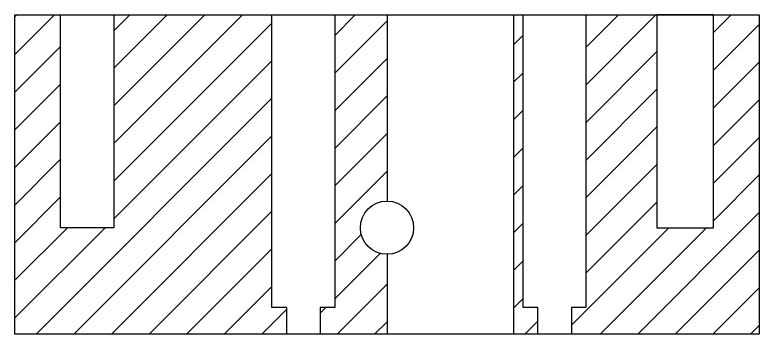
# Model space of a CAD drawing. Header units: inches. Extents: x -0.1 to 44.5, y -2.5 to 33.3.
# Drawn here: x 10.985 to 14.485, y 10.378 to 11.878 of the extents above; entities that cross this region are included whole.
import ezdxf

# ---------------------------------------------------------------- set-up
doc = ezdxf.new("R2010")
doc.units = ezdxf.units.IN
doc.header["$MEASUREMENT"] = 0
doc.layers.add('Material', color=140, linetype='Continuous')

msp = doc.modelspace()

# ---------------------------------------------------------------- hatches: boundary and pattern name
at = {"layer": 'Material'}
h = msp.add_hatch(dxfattribs=at)
h.set_pattern_fill('ANSI31', color=256)
h.paths.add_polyline_path([(12.7345636, 10.7531297, -0.414213562), (12.6095636, 10.8781297, -0.414213562), (12.7345636, 11.0031297), (12.7345636, 11.8781297), (12.4884628, 11.8781297), (12.4884628, 10.5031297), (12.4209087, 10.5031297), (12.4209087, 10.3781297), (12.7345636, 10.3781297)])
h.paths.add_polyline_path([(12.1932628, 11.8781297), (11.4504252, 11.8781297), (11.4504252, 10.8781297), (11.1994073, 10.8781297), (11.1994073, 11.8781297), (10.9845636, 11.8781297), (10.9845636, 10.3781297), (12.2634285, 10.3781297), (12.2634285, 10.5031297), (12.1932628, 10.5031297)])
h.paths.add_polyline_path([(13.4445308, 10.5031297), (13.3743651, 10.5031297), (13.3743651, 11.8781297), (13.3290518, 11.8781297), (13.3290518, 10.3781297), (13.4445308, 10.3781297)])
h.paths.add_polyline_path([(14.4845636, 11.8781297), (14.2697198, 11.8781297), (14.2697198, 10.8781297), (14.0040948, 10.8781297), (14.0040948, 11.8781297), (13.6695651, 11.8781297), (13.6695651, 10.5031297), (13.6020111, 10.5031297), (13.6020111, 10.3781297), (14.4845636, 10.3781297)])

# ---------------------------------------------------------------- linework, layer by layer
for p, q in [((12.7345636, 11.8781297), (12.7345636, 11.0031297)), ((13.3290518, 11.8781297), (13.3290518, 10.3781297)), ((12.7345636, 10.7531297), (12.7345636, 10.3781297))]:
    msp.add_line(p, q, dxfattribs=at)
for points in [[(10.9845636, 11.8781297), (14.4845636, 11.8781297), (14.4845636, 10.3781297), (10.9845636, 10.3781297)], [(11.1994073, 11.8781297), (11.4504252, 11.8781297), (11.4504252, 10.8781297), (11.1994073, 10.8781297)], [(14.2697198, 11.8781297), (14.0040948, 11.8781297), (14.0040948, 10.8781297), (14.2697198, 10.8781297)]]:
    msp.add_lwpolyline(points, close=True, dxfattribs=at)
for points in [[(12.2634285, 10.5031297), (12.1932628, 10.5031297), (12.1932628, 11.8781297), (12.4884628, 11.8781297), (12.4884628, 10.5031297), (12.4209087, 10.5031297)], [(13.4445308, 10.5031297), (13.3743651, 10.5031297), (13.3743651, 11.8781297), (13.6695651, 11.8781297), (13.6695651, 10.5031297), (13.6020111, 10.5031297)], [(12.4209087, 10.5031297), (12.4209087, 10.3781297), (12.2634285, 10.3781297), (12.2634285, 10.5031297)], [(13.6020111, 10.5031297), (13.6020111, 10.3781297), (13.4445308, 10.3781297), (13.4445308, 10.5031297)]]:
    msp.add_lwpolyline(points, dxfattribs=at)
msp.add_circle((12.7345636, 10.8781297), 0.125, dxfattribs=at)

doc.saveas('drawing.dxf')
